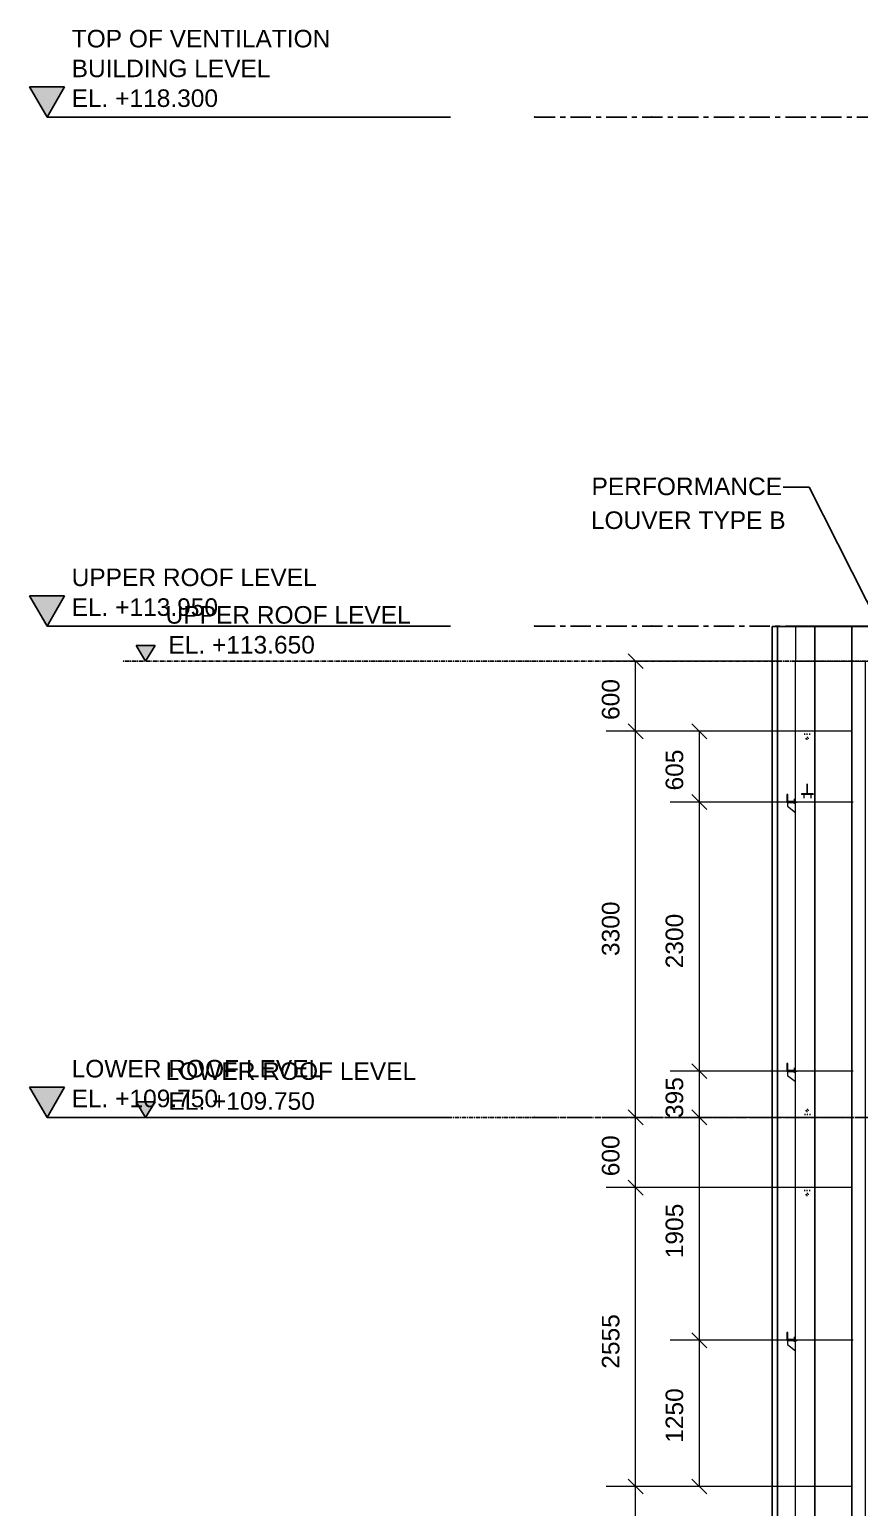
# Model space of a CAD drawing. Header units: millimetres. Extents: x -153298 to 620751, y -313239 to 250031.
# Drawn here: x 24083 to 31180, y 22992 to 35624 of the extents above; entities that cross this region are included whole.
import ezdxf

# ---------------------------------------------------------------- set-up
doc = ezdxf.new("R2010")
doc.units = ezdxf.units.MM
for name, pattern in [('CENTER', [2, 1.25, -0.25, 0.25, -0.25]), ('HIDDEN', [0.375, 0.25, -0.125]), ('TA_GL_000.70000', [1.925, 0.7, -0.175, 0.175, -0.175, 0.7]), ('XKITLINE00', [0]), ('XKITLINE02', [4, 2, -2])]:
    doc.linetypes.add(name, pattern=pattern)
for name, color, linetype in [('000 - 0_SYM_DWG_GRIDLINE_MAIN_COLOR_251', 251, 'Continuous'), ('000 - 0_SYM_DWG_LEVEL_MAIN_COLOR_2', 2, 'Continuous'), ('000 - 0_SYM_DWG_LEVEL_TEXT', 3, 'Continuous'), ('000 - GRID', 251, 'CENTER'), ('HATCH', 7, 'Continuous'), ('S-DIM', 7, 'Continuous')]:
    doc.layers.add(name, color=color, linetype=linetype)
for name, color, linetype, lineweight in [('Bolt', 1, 'Continuous', 0), ('Part', 2, 'Continuous', 0), ('Z-DIMENSIONS', 1, 'Continuous', 0)]:
    doc.layers.add(name, color=color, linetype=linetype, lineweight=lineweight)
doc.styles.add('Arial_1', font='arial.ttf', dxfattribs={"height": 250})
doc.styles.add('ROMANS', font='arial.ttf', dxfattribs={"width": 0.85})
doc.styles.add('TA', font='', dxfattribs={"height": 4.5})
doc.styles.get('TA').set_extended_font_data('Cordia New')
doc.dimstyles.get("Standard").update_dxf_attribs({"dimtxt": 0.18, "dimasz": 0.18, "dimexe": 0.18, "dimexo": 0.0625, "dimgap": 0.09, "dimtad": 0, "dimtih": 1, "dimtoh": 1, "dimdec": 4, "dimzin": 0, "dimdsep": 46, "dimtxsty": 'Standard', "dimcen": 0.09, "dimadec": 0, "dimazin": 0, "dimtfac": 1, "dimtdec": 4, "dimtofl": 0, "dimtmove": 0, "dimatfit": 3, "dimfxl": 1, "dimtolj": 1, "dimtzin": 0, "dimarcsym": 0})

# ---------------------------------------------------------------- blocks, each defined once
blk = doc.blocks.new('*A13421302')
at = {"layer": 'Part', "linetype": 'XKITLINE00', "lineweight": 0}
for p, q in [((295.707934, -6.465455), (295.707934, -6.705455)), ((295.707934, -6.705455), (296.257888, -7.133197))]:
    blk.add_line(p, q, dxfattribs=at)
blk = doc.blocks.new('*A13441304')
at = {"layer": 'Part', "linetype": 'XKITLINE00', "lineweight": 0}
for p, q in [((369.977907, 42.422545), (296.257891, 42.422545)), ((296.257891, 42.422545), (296.257891, 40.022545)), ((369.977907, 40.022545), (369.977907, 42.422545)), ((296.257896, 40.022545), (296.257891, 40.022545)), ((296.257891, 40.022545), (369.977907, 40.022545))]:
    blk.add_line(p, q, dxfattribs=at)
blk = doc.blocks.new('*A13521311')
at = {"layer": 'Part', "linetype": 'XKITLINE00', "lineweight": 0}
for p, q in [((296.257888, -24.857455), (296.257888, 40.022545)), ((296.257888, 40.022545), (301.057888, 40.022545)), ((301.057888, -20.634477), (301.057888, 40.022545)), ((301.057888, -24.857455), (301.057888, -21.864234))]:
    blk.add_line(p, q, dxfattribs=at)
blk = doc.blocks.new('*A15001456')
at = {"layer": 'Bolt'}
for points in [[(296.36, -6.42), (296.36, -6.47), (296.01, -6.47), (296.01, -6.42)], [(296.36, -6.42), (296.36, -6.47), (296.01, -6.47), (296.01, -6.42)], [(296.24, -6.37), (296.24, -6.42), (296.13, -6.42), (296.13, -6.37)], [(296.24, -6.37), (296.24, -6.42), (296.13, -6.42), (296.13, -6.37)]]:
    blk.add_hatch(color=256, dxfattribs=at).paths.add_polyline_path(points, flags=17)
at = {"layer": 'Bolt', "linetype": 'XKITLINE00', "lineweight": 0}
for p, q in [((296.01, -6.47), (296.01, -6.42)), ((296.01, -6.47), (296.01, -6.42)), ((296.13, -6.42), (296.13, -6.37)), ((296.13, -6.42), (296.13, -6.37)), ((296.19, -6.53), (296.19, -6.19)), ((296.19, -6.53), (296.19, -6.19)), ((296.24, -6.42), (296.24, -6.37)), ((296.24, -6.42), (296.24, -6.37)), ((296.36, -6.47), (296.36, -6.42)), ((296.36, -6.47), (296.36, -6.42))]:
    blk.add_line(p, q, dxfattribs=at)
blk = doc.blocks.new('*A15011457')
at = {"layer": 'Part', "linetype": 'XKITLINE00', "lineweight": 0}
for p, q in [((295.707934, -6.465455), (295.707934, -6.417455)), ((296.257888, -6.465455), (295.707934, -6.465455))]:
    blk.add_line(p, q, dxfattribs=at)
blk = doc.blocks.new('*A15021458')
at = {"layer": 'Bolt', "linetype": 'XKITLINE02', "lineweight": 0}
for p, q in [((296.891934, 3.782545), (296.891934, 3.862545)), ((296.891934, 3.782545), (296.891934, 3.862545)), ((297.067934, 3.782545), (297.067934, 3.862545)), ((297.067934, 3.782545), (297.067934, 3.862545)), ((297.243934, 3.782545), (297.243934, 3.862545)), ((297.243934, 3.782545), (297.243934, 3.862545))]:
    blk.add_line(p, q, dxfattribs=at)
blk = doc.blocks.new('*A15031459')
at = {"layer": 'Bolt', "linetype": 'XKITLINE00', "lineweight": 0}
for p, q in [((296.955908, 3.542545), (297.0305, 3.542545)), ((297.067908, 3.654545), (297.067908, 3.579953)), ((297.067908, 3.430545), (297.067908, 3.505137)), ((297.179908, 3.542545), (297.105316, 3.542545))]:
    blk.add_line(p, q, dxfattribs=at)
blk = doc.blocks.new('*A15041460')
at = {"layer": 'Part', "linetype": 'XKITLINE00', "lineweight": 0}
for p, q in [((295.707934, 30.334545), (295.707934, 30.382545)), ((296.257888, 30.334545), (295.707934, 30.334545))]:
    blk.add_line(p, q, dxfattribs=at)
blk = doc.blocks.new('*A15051461')
at = {"layer": 'Bolt'}
for points in [[(296.36, 11.98), (296.36, 11.93), (296.01, 11.93), (296.01, 11.98)], [(296.36, 11.98), (296.36, 11.93), (296.01, 11.93), (296.01, 11.98)], [(296.24, 12.03), (296.24, 11.98), (296.13, 11.98), (296.13, 12.03)], [(296.24, 12.03), (296.24, 11.98), (296.13, 11.98), (296.13, 12.03)]]:
    blk.add_hatch(color=256, dxfattribs=at).paths.add_polyline_path(points, flags=17)
at = {"layer": 'Bolt', "linetype": 'XKITLINE00', "lineweight": 0}
for p, q in [((296.19, 11.87), (296.19, 12.21)), ((296.19, 11.87), (296.19, 12.21)), ((296.01, 11.93), (296.01, 11.98)), ((296.01, 11.93), (296.01, 11.98)), ((296.13, 11.98), (296.13, 12.03)), ((296.13, 11.98), (296.13, 12.03)), ((296.24, 11.98), (296.24, 12.03)), ((296.24, 11.98), (296.24, 12.03)), ((296.36, 11.93), (296.36, 11.98)), ((296.36, 11.93), (296.36, 11.98))]:
    blk.add_line(p, q, dxfattribs=at)
blk = doc.blocks.new('*A15061462')
at = {"layer": 'Part', "linetype": 'XKITLINE00', "lineweight": 0}
for p, q in [((295.707934, 11.934545), (295.707934, 11.694545)), ((295.707934, 11.694545), (296.257888, 11.266803))]:
    blk.add_line(p, q, dxfattribs=at)
blk = doc.blocks.new('*A15071463')
at = {"layer": 'Part', "linetype": 'XKITLINE00', "lineweight": 0}
for p, q in [((295.707934, 11.934545), (295.707934, 11.982545)), ((296.257888, 11.934545), (295.707934, 11.934545))]:
    blk.add_line(p, q, dxfattribs=at)
blk = doc.blocks.new('*A15081464')
at = {"layer": 'Bolt'}
for points in [[(296.36, 30.38), (296.36, 30.33), (296.01, 30.33), (296.01, 30.38)], [(296.36, 30.38), (296.36, 30.33), (296.01, 30.33), (296.01, 30.38)], [(296.24, 30.43), (296.24, 30.38), (296.13, 30.38), (296.13, 30.43)], [(296.24, 30.43), (296.24, 30.38), (296.13, 30.38), (296.13, 30.43)]]:
    blk.add_hatch(color=256, dxfattribs=at).paths.add_polyline_path(points, flags=17)
at = {"layer": 'Bolt', "linetype": 'XKITLINE00', "lineweight": 0}
for p, q in [((296.01, 30.33), (296.01, 30.38)), ((296.01, 30.33), (296.01, 30.38)), ((296.13, 30.38), (296.13, 30.43)), ((296.13, 30.38), (296.13, 30.43)), ((296.19, 30.27), (296.19, 30.61)), ((296.19, 30.27), (296.19, 30.61)), ((296.24, 30.38), (296.24, 30.43)), ((296.24, 30.38), (296.24, 30.43)), ((296.36, 30.33), (296.36, 30.38)), ((296.36, 30.33), (296.36, 30.38))]:
    blk.add_line(p, q, dxfattribs=at)
blk = doc.blocks.new('*A15091465')
at = {"layer": 'Part', "linetype": 'XKITLINE00', "lineweight": 0}
for p, q in [((295.707934, 30.334545), (295.707934, 30.094545)), ((295.707934, 30.094545), (296.257888, 29.666803))]:
    blk.add_line(p, q, dxfattribs=at)
blk = doc.blocks.new('*A15101466')
at = {"layer": 'Bolt', "linetype": 'XKITLINE00', "lineweight": 0}
for p, q in [((296.95596, 9.302545), (297.030552, 9.302545)), ((297.06796, 9.414545), (297.06796, 9.339953)), ((297.06796, 9.190545), (297.06796, 9.265137)), ((297.17996, 9.302545), (297.105368, 9.302545))]:
    blk.add_line(p, q, dxfattribs=at)
blk = doc.blocks.new('*A15111467')
at = {"layer": 'Bolt', "linetype": 'XKITLINE02', "lineweight": 0}
for p, q in [((296.891934, 9.062545), (296.891934, 8.982545)), ((296.891934, 9.062545), (296.891934, 8.982545)), ((297.067934, 9.062545), (297.067934, 8.982545)), ((297.067934, 9.062545), (297.067934, 8.982545)), ((297.243934, 9.062545), (297.243934, 8.982545)), ((297.243934, 9.062545), (297.243934, 8.982545))]:
    blk.add_line(p, q, dxfattribs=at)
blk = doc.blocks.new('*A15121468')
at = {"layer": 'Bolt', "linetype": 'XKITLINE02', "lineweight": 0}
for p, q in [((296.891934, 34.982545), (296.891934, 35.062545)), ((296.891934, 34.982545), (296.891934, 35.062545)), ((297.067934, 34.982545), (297.067934, 35.062545)), ((297.067934, 34.982545), (297.067934, 35.062545)), ((297.243934, 34.982545), (297.243934, 35.062545)), ((297.243934, 34.982545), (297.243934, 35.062545))]:
    blk.add_line(p, q, dxfattribs=at)
blk = doc.blocks.new('*A15131469')
at = {"layer": 'Bolt', "linetype": 'XKITLINE00', "lineweight": 0}
for p, q in [((296.955908, 34.742545), (297.0305, 34.742545)), ((297.067908, 34.854545), (297.067908, 34.779953)), ((297.067908, 34.630545), (297.067908, 34.705137)), ((297.179908, 34.742545), (297.105316, 34.742545))]:
    blk.add_line(p, q, dxfattribs=at)
blk = doc.blocks.new('*A15211475')
at = {"layer": 'Part', "linetype": 'XKITLINE00', "lineweight": 0}
for p, q in [((295.731934, 30.902545), (295.667934, 30.902545)), ((295.667934, 30.902545), (295.667934, 30.382545)), ((295.667934, 30.382545), (296.257888, 30.382545)), ((295.731934, 30.430545), (295.731934, 30.902545)), ((296.257888, 30.430545), (295.731934, 30.430545))]:
    blk.add_line(p, q, dxfattribs=at)
blk = doc.blocks.new('*A15221476')
at = {"layer": 'Part', "linetype": 'XKITLINE00', "lineweight": 0}
for p, q in [((295.731934, 12.502545), (295.667934, 12.502545)), ((295.667934, 12.502545), (295.667934, 11.982545)), ((295.731934, 12.030545), (295.731934, 12.502545)), ((295.667934, 11.982545), (296.257888, 11.982545)), ((296.257888, 12.030545), (295.731934, 12.030545))]:
    blk.add_line(p, q, dxfattribs=at)
blk = doc.blocks.new('*A15351489')
at = {"layer": 'Bolt'}
for points in [[(296.88, 30.95), (296.88, 30.9), (296.77, 30.9), (296.77, 30.95)], [(297.36, 30.95), (297.36, 30.9), (297.25, 30.9), (297.25, 30.95)]]:
    blk.add_hatch(color=256, dxfattribs=at).paths.add_polyline_path(points, flags=17)
at = {"layer": 'Bolt', "linetype": 'XKITLINE00', "lineweight": 0}
for p, q in [((296.77, 30.95), (296.77, 30.9)), ((296.83, 30.99), (296.83, 30.65)), ((296.88, 30.95), (296.88, 30.9)), ((297.25, 30.95), (297.25, 30.9)), ((297.31, 30.99), (297.31, 30.65)), ((297.36, 30.95), (297.36, 30.9))]:
    blk.add_line(p, q, dxfattribs=at)
blk = doc.blocks.new('*A15361490')
at = {"layer": 'Part', "linetype": 'XKITLINE00', "lineweight": 0}
for p, q in [((297.043934, 31.626101), (297.043934, 30.950545)), ((297.091934, 30.950545), (297.091934, 31.626101)), ((297.043934, 31.190545), (297.091934, 31.190545)), ((297.043934, 30.950545), (297.091934, 30.950545))]:
    blk.add_line(p, q, dxfattribs=at)
blk = doc.blocks.new('*A15371491')
at = {"layer": 'Part', "linetype": 'XKITLINE00', "lineweight": 0}
for p, q in [((297.467934, 30.950545), (296.667934, 30.950545)), ((296.667934, 30.950545), (296.667934, 30.902545)), ((297.467934, 30.902545), (296.667934, 30.902545)), ((297.467934, 30.950545), (297.467934, 30.902545))]:
    blk.add_line(p, q, dxfattribs=at)
blk = doc.blocks.new('*A15441497')
at = {"layer": 'Part', "linetype": 'XKITLINE00', "lineweight": 0}
for p, q in [((295.731934, -5.897455), (295.667934, -5.897455)), ((295.667934, -5.897455), (295.667934, -6.417455)), ((295.731934, -6.369455), (295.731934, -5.897455)), ((295.667934, -6.417455), (296.257888, -6.417455)), ((296.257888, -6.369455), (295.731934, -6.369455))]:
    blk.add_line(p, q, dxfattribs=at)
blk = doc.blocks.new('*U4759')
at = {"layer": '000 - 0_SYM_DWG_LEVEL_MAIN_COLOR_2'}
blk.add_hatch(color=256, dxfattribs=at).paths.add_polyline_path([(-80.41, 5.18), (-83.4, 0), (-86.39, 5.18)])
blk.add_point((0, 0))
at = {"layer": '000 - 0_SYM_DWG_GRIDLINE_MAIN_COLOR_251'}
blk.add_lwpolyline([(-83.4, 0), (-23.4, 0), (-18.9, 0), (-14.4, 0)], dxfattribs=at)
at = {"layer": '000 - 0_SYM_DWG_LEVEL_MAIN_COLOR_2', "lineweight": 25}
for p, q in [((-80.41, 5.18), (-86.39, 5.18)), ((-86.39, 5.18), (-83.4, 0)), ((-83.4, 0), (-80.41, 5.18))]:
    blk.add_line(p, q, dxfattribs=at)
at = {"layer": '000 - 0_SYM_DWG_LEVEL_TEXT', "style": 'Arial_1'}
for tag, p in [('LV_NAME_1', (-79.18, 11.92)), ('LV_NAME_2', (-79.19, 6.83)), ('LV_NAME_3', (-79.2, 1.74))]:
    blk.add_attdef(tag, p, '', height=3, dxfattribs=at)
blk = doc.blocks.new('*U6394')
at = {"layer": '000 - 0_SYM_DWG_GRIDLINE_MAIN_COLOR_251', "color": 0, "linetype": 'ByBlock', "ltscale": 5}
blk.add_line((20, 0), (-651.81, 0), dxfattribs=at)
at = {"layer": '000 - 0_SYM_DWG_GRIDLINE_MAIN_COLOR_251', "color": 0}
blk.add_point((0, 0), dxfattribs=at)
at = {"style": 'TA', "flags": 1}
blk.add_attdef('LOCATION', (6, -6), '', height=4.5, rotation=270, dxfattribs=at)
blk = doc.blocks.new('W-1-PP19-ST-ENT1-1_20260610-094632_ELEVATION_1_DIMS')
at = {"color": 6, "xscale": 50, "yscale": 50, "zscale": 50}
for p, values in [((-3830, 118300), {'LV_NAME_1': 'TOP OF VENTILATION', 'LV_NAME_2': 'BUILDING LEVEL', 'LV_NAME_3': 'EL. +118.300'}), ((-3830, 113950), {'LV_NAME_2': 'UPPER ROOF LEVEL', 'LV_NAME_3': 'EL. +113.950'}), ((-3830, 109750), {'LV_NAME_2': 'LOWER ROOF LEVEL', 'LV_NAME_3': 'EL. +109.750'})]:
    blk.add_blockref('*U4759', p, dxfattribs=at).add_auto_attribs(values)
at = {"layer": '000 - GRID', "linetype": 'TA_GL_000.70000', "xscale": 50.00000000000004, "yscale": 50.00000000000004, "zscale": 50.00000000000004, "rotation": 180}
for p in [(-2830, 118300), (-2830, 113950), (-2830, 109750)]:
    blk.add_blockref('*U6394', p, dxfattribs=at)

msp = doc.modelspace()

# ---------------------------------------------------------------- hatches: boundary and pattern name
for points in [[(24994.2673, 30359.2793), (25075.3823, 30225.8988), (25156.4974, 30359.2793)], [(24994.2673, 26459.2793), (25075.3823, 26325.8988), (25156.4974, 26459.2793)]]:
    msp.add_hatch(color=3).paths.add_polyline_path(points)
at = {"layer": 'HATCH'}
h = msp.add_hatch(dxfattribs=at)
h.set_pattern_fill('ANSI31', color=250, scale=100, angle=45)
h.paths.add_polyline_path([(30433.5472, 30522.6501), (43397.7713, 30522.6501), (43397.7713, 22125.8988), (30433.5472, 22125.8988)])

# ---------------------------------------------------------------- linework, layer by layer
at = {"color": 3}
for p, q in [((25156.4974, 30359.2793), (24994.2673, 30359.2793)), ((24994.2673, 30359.2793), (25075.3823, 30225.8988)), ((25075.3823, 30225.8988), (25156.4974, 30359.2793)), ((25156.4974, 26459.2793), (24994.2673, 26459.2793)), ((24994.2673, 26459.2793), (25075.3823, 26325.8988)), ((25075.3823, 26325.8988), (25156.4974, 26459.2793))]:
    msp.add_line(p, q, dxfattribs=at)
at = {"color": 1, "linetype": 'CENTER', "ltscale": 30}
for p, q in [((59557.5016, 30225.8988), (24877.4489, 30225.8988)), ((59557.5016, 26325.8988), (24877.4489, 26325.8988))]:
    msp.add_line(p, q, dxfattribs=at)
at = {"color": 6, "linetype": 'HIDDEN', "ltscale": 20}
msp.add_lwpolyline([(30433.5472, 30522.6501), (43397.7713, 30522.6501), (43397.7713, 22125.8988), (30433.5472, 22125.8988)], close=True, dxfattribs=at)
at = {"layer": 'Z-DIMENSIONS', "linetype": 'XKITLINE00', "lineweight": 0}
for p, q in [((30507.7693, 30225.8988), (29014.939, 30225.8988)), ((29202.5494, 30289.5384), (29329.8287, 30162.2592)), ((29266.189, 29625.8988), (29266.189, 30225.8988)), ((29202.5494, 29689.5384), (29329.8287, 29562.2592)), ((29202.5494, 29689.5384), (29329.8287, 29562.2592)), ((29747.8097, 29689.5384), (29875.0889, 29562.2592)), ((31107.7689, 29625.8988), (29014.939, 29625.8988)), ((31107.7689, 29625.8988), (29014.939, 29625.8988)), ((29266.189, 26325.8988), (29266.189, 29625.8988)), ((31107.7689, 29625.8988), (29560.1993, 29625.8988)), ((29811.4493, 29020.8988), (29811.4493, 29625.8988)), ((29747.8097, 29084.5384), (29875.0889, 28957.2592)), ((29747.8097, 29084.5384), (29875.0889, 28957.2592)), ((31127.7689, 29020.8988), (29560.1993, 29020.8988)), ((31127.7689, 29020.8988), (29560.1993, 29020.8988)), ((29811.4493, 26720.8988), (29811.4493, 29020.8988)), ((29747.8097, 26784.5384), (29875.0889, 26657.2592)), ((29747.8097, 26784.5384), (29875.0889, 26657.2592)), ((31127.7689, 26720.8988), (29560.1993, 26720.8988)), ((31127.7689, 26720.8988), (29717.6993, 26720.8988)), ((29811.4493, 26325.8988), (29811.4493, 26720.8988)), ((29402.6993, 26325.8988), (29014.939, 26325.8988)), ((29402.6993, 26325.8988), (29014.939, 26325.8988)), ((29202.5494, 26389.5384), (29329.8287, 26262.2592)), ((29202.5494, 26389.5384), (29329.8287, 26262.2592)), ((29266.189, 25725.8988), (29266.189, 26325.8988)), ((31107.7689, 26325.8988), (29560.1993, 26325.8988)), ((31107.7689, 26325.8988), (29717.6993, 26325.8988)), ((31107.7689, 26325.8988), (29717.6993, 26325.8988)), ((31107.7689, 26325.8988), (29717.6993, 26325.8988)), ((29747.8097, 26389.5384), (29875.0889, 26262.2592)), ((29747.8097, 26389.5384), (29875.0889, 26262.2592)), ((29811.4493, 24420.8988), (29811.4493, 26325.8988)), ((29202.5494, 25789.5384), (29329.8287, 25662.2592)), ((29202.5494, 25789.5384), (29329.8287, 25662.2592)), ((31107.7689, 25725.8988), (29014.939, 25725.8988)), ((31107.7689, 25725.8988), (29014.939, 25725.8988)), ((29266.189, 23170.8988), (29266.189, 25725.8988)), ((31127.7689, 24420.8988), (29560.1993, 24420.8988)), ((31127.7689, 24420.8988), (29560.1993, 24420.8988)), ((29747.8097, 24484.5384), (29875.0889, 24357.2592)), ((29747.8097, 24484.5384), (29875.0889, 24357.2592)), ((29811.4493, 23170.8988), (29811.4493, 24420.8988)), ((31107.7689, 23170.8988), (29014.939, 23170.8988)), ((31107.7689, 23170.8988), (29014.939, 23170.8988)), ((29202.5494, 23234.5384), (29329.8287, 23107.2592)), ((29202.5494, 23234.5384), (29329.8287, 23107.2592)), ((29266.189, 22325.8988), (29266.189, 23170.8988)), ((31107.7689, 23170.8988), (29560.1993, 23170.8988)), ((29747.8097, 23234.5384), (29875.0889, 23107.2592))]:
    msp.add_line(p, q, dxfattribs=at)
at = {"layer": 'Z-DIMENSIONS'}
for p in [(29266.189, 30225.8988), (29266.189, 29625.8988), (29266.189, 29625.8988), (29811.4493, 29625.8988), (29811.4493, 29020.8988), (29811.4493, 29020.8988), (29811.4493, 26720.8988), (29811.4493, 26720.8988), (29266.189, 26325.8988), (29266.189, 26325.8988), (29811.4493, 26325.8988), (29811.4493, 26325.8988), (29266.189, 25725.8988), (29266.189, 25725.8988), (29811.4493, 24420.8988), (29811.4493, 24420.8988), (29266.189, 23170.8988), (29266.189, 23170.8988), (29811.4493, 23170.8988)]:
    msp.add_point(p, dxfattribs=at)

# ---------------------------------------------------------------- block references
at = {"color": 6}
msp.add_blockref('W-1-PP19-ST-ENT1-1_20260610-094632_ELEVATION_1_DIMS', (32232.7713, -83424.1012), dxfattribs=at)
at = {"lineweight": 0, "xscale": 125, "yscale": 125, "zscale": 125}
for name in ['*A13441304', '*A13521311', '*A15121468', '*A15131469', '*A15211475', '*A15371491', '*A15351489', '*A15361490', '*A15041460', '*A15091465', '*A15081464', '*A15221476', '*A15071463', '*A15061462', '*A15051461', '*A15111467', '*A15101466', '*A15021458', '*A15031459', '*A15441497', '*A15011457', '*A13421302', '*A15001456']:
    msp.add_blockref(name, (-6399.4671, 25223.0807), dxfattribs=at)

# ---------------------------------------------------------------- texts
at = {"color": 3, "style": 'ROMANS'}
for s, p in [('EL. +113.650', (25270.6266, 30290.923)), ('EL. +109.750', (25270.6266, 26390.923))]:
    msp.add_text(s, height=150, dxfattribs=at).set_placement(p)
at = {"layer": 'S-DIM', "color": 3, "style": 'ROMANS'}
for s, p in [('PERFORMANCE', (28888.9476, 31644.6526)), ('LOUVER TYPE B', (28883.7043, 31355.7355)), ('UPPER ROOF LEVEL', (25246.8651, 30546.4021)), ('LOWER ROOF LEVEL', (25246.8651, 26646.4021))]:
    msp.add_text(s, height=150, dxfattribs=at).set_placement(p)
for s, p in [('600', (29127.439, 29722.8714)), ('605', (29672.6993, 29120.3714)), ('3300', (29127.439, 27705.1957)), ('2300', (29672.6993, 27600.1957)), ('395', (29672.6993, 26320.3714)), ('600', (29127.439, 25822.8714)), ('1905', (29672.6993, 25122.0317)), ('2555', (29127.439, 24177.6957)), ('1250', (29672.6993, 23544.5317))]:
    msp.add_text(s, height=150, rotation=90, dxfattribs=at).set_placement(p)

# ---------------------------------------------------------------- leaders
at = {"color": 1}
msp.add_leader([(31363.5919, 30501.3968), (30751.513, 31713.6979), (30527.0816, 31713.6979)], dimstyle='Standard', override={"dimasz": 100, "dimgap": 0.09, "dimtad": 0}, dxfattribs=at)

doc.saveas('drawing.dxf')
